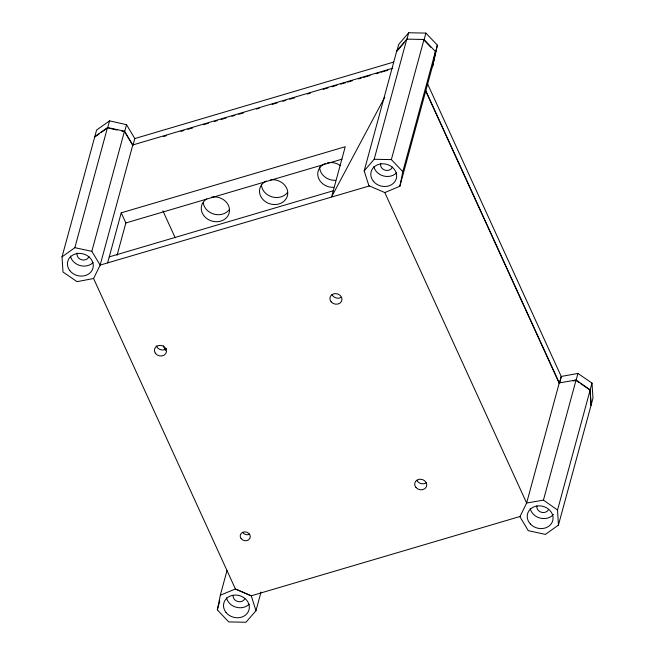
<?xml version="1.0" encoding="UTF-8"?>
<svg xmlns="http://www.w3.org/2000/svg" width="655" height="655" viewBox="0 0 655 655"><rect width="100%" height="100%" fill="white"/><g stroke="black" fill="none" stroke-linecap="round" stroke-linejoin="round"><path stroke-width="0.98" d="M384.796 192.578L399.861 186.241L402.8 171.643L435.436 51.516L423.998 39.48L406.804 39.144L396.815 50.762L364.18 170.889L368.904 185.709L384.796 192.578L526.628 503.048L519.914 516.73L528.282 530.673L545.443 534.398L558.428 525.081L592.98 398.215L591.997 383.085L577.947 373.432L561.31 376.445L559.354 383.535L425.586 90.718M435.436 51.516L432.505 66.114L399.861 186.241M437.335 45.121L432.496 66.728L437.335 45.121L425.889 33.086L408.704 32.75L398.707 44.368L396.807 51.377L404.135 42.853M261.05 592.022L255.966 610.73L245.944 622.25L228.734 621.939L217.337 609.87L220.309 595.215L226.998 570.595M94.664 136.756L107.494 127.553L124.466 131.205L132.801 144.96L100.158 265.087L93.583 278.514L77.044 281.666L63.003 272.013L62.02 256.883L96.596 130.034L109.549 120.864L126.538 124.679L134.791 138.565L133.121 144.698M62.02 256.883L74.85 247.68L107.494 127.553M109.549 120.864L107.641 127.881L117.081 130.001M369.346 185.954L100.158 265.087L91.823 251.332L124.466 131.205M132.883 145.574L124.63 131.696L126.538 124.679M107.625 262.884L121.224 212.834L345.234 146.72L331.635 196.77L384.772 97.145M117.073 255.253L125.85 222.954L121.224 212.834M217.337 609.87L219.744 601.012M364.18 170.889L374.169 159.271L406.804 39.144M406.796 39.758L408.704 32.75M402.8 171.643L391.354 159.607L423.998 39.48M424.227 39.218L425.889 33.086M425.504 90.112L559.272 382.921L526.628 503.048L543.445 500.125L557.544 510.024L558.428 525.081M561.31 376.445L559.354 383.535M543.445 500.125L576.089 379.998L590.188 389.897L591.064 404.954M577.947 373.432L576.048 380.44L579.347 382.708M591.072 405.224L590.09 390.093L591.997 383.085M557.544 510.024L590.188 389.897M94.688 137.051L99.544 133.612M101.165 132.466L106.83 128.454M220.309 595.215L235.423 588.992L251.242 595.813L520.054 516.484M134.791 138.565L393.639 62.086M132.801 144.96L392.779 68.235M163.283 136.592L166.223 135.724M180.927 131.377L183.867 130.509M187.788 129.346L192.693 127.897M203.476 124.712L208.38 123.263M214.267 121.527L217.206 120.659M221.128 119.497L226.032 118.047M231.911 116.312L234.858 115.444M238.78 114.281L243.676 112.832M256.424 109.066L259.364 108.198M272.112 104.432L277.016 102.982M282.894 101.247L285.842 100.379M289.764 99.216L294.668 97.775M307.408 94.009L310.355 93.133M323.095 89.367L327.999 87.926M331.921 86.763L336.826 85.314M340.747 84.159L345.652 82.71M347.608 82.129L352.513 80.68M358.391 78.944L361.339 78.076M363.296 77.495L370.157 75.464M376.044 73.728L378.983 72.861M380.948 72.279L387.809 70.249M125.85 222.954L342.033 159.157M109.262 256.875L333.264 190.769M573.109 380.973L575.065 380.612M559.272 382.921L576.089 379.998M374.169 159.271L391.354 159.607M74.85 247.68L91.823 251.332M121.797 131.057L124.63 131.696M581.001 383.846L590.09 390.093M423.99 40.094L430.72 47.168M427.494 83.709L561.261 376.527M162.899 210.861L175.221 237.814M163.3 345.832L165.42 350.474M93.583 278.514L235.423 588.992L251.291 595.903L255.966 610.73M270.597 179.814A14.263 12.281 15.2 0 1 287.488 195.485A14.263 12.281 15.2 0 1 265.488 201.707A14.263 12.281 15.2 0 1 266.323 181.026M287.439 192.586A14.263 12.281 15.2 0 1 271.694 196.778A14.263 12.281 15.2 0 1 261.394 184.407M211.745 197.089A14.263 12.281 15.2 0 1 229.397 211.876A14.263 12.281 15.2 0 1 208.306 219.556A14.263 12.281 15.2 0 1 206.792 198.899M333.698 187.338A14.263 12.281 15.2 0 1 318.338 177.611A14.263 12.281 15.2 0 1 325.633 163.39M327.336 162.89A14.263 12.281 15.2 0 1 340.485 165.682M229.528 209.322A14.263 12.281 15.2 0 1 214.512 214.259A14.263 12.281 15.2 0 1 203.271 202.968M335.606 180.33A14.263 12.281 15.2 0 1 319.64 166.968M249.743 534.136A5.093 4.389 15.2 0 1 242.718 532.531M341.239 297.37A6.116 5.265 15.2 0 1 331.954 294.553M426.168 482.891A6.116 5.265 15.2 0 1 416.817 480.311M166.517 348.607A6.116 5.265 15.2 0 1 156.291 345.856M88.957 256.4A6.116 5.265 15.2 0 1 81.629 259.798A6.116 5.265 15.2 0 1 77.192 253.076M392.41 167A6.116 5.265 15.2 0 1 384.911 170.136A6.116 5.265 15.2 0 1 380.76 163.291M548.3 509.942A6.116 5.265 15.2 0 1 540.915 512.112A6.116 5.265 15.2 0 1 536.936 505.775M244.831 598.621A6.116 5.265 15.2 0 1 237.814 601.503A6.116 5.265 15.2 0 1 233.115 595.534M93.084 262.573A13.043 11.225 15.2 0 1 79.894 265.504A13.043 11.225 15.2 0 1 70.38 256.007M396.594 172.83A13.043 11.225 15.2 0 1 383.478 175.958A13.043 11.225 15.2 0 1 373.792 166.591M553.516 514.355A13.043 11.225 15.2 0 1 540.17 518.113A13.043 11.225 15.2 0 1 530.165 508.419M249.195 604.205A13.043 11.225 15.2 0 1 236.029 607.201A13.043 11.225 15.2 0 1 226.458 597.737M241.089 538.541A5.093 4.389 15.2 0 0 249.801 538.516A5.093 4.389 15.2 0 0 244.847 531.868A5.093 4.389 15.2 0 0 241.089 538.541M416.015 487.557A6.116 5.265 15.2 0 0 426.38 486.796A6.116 5.265 15.2 0 0 419.765 479.214A6.116 5.265 15.2 0 0 416.015 487.557M155.317 353.168A6.116 5.265 15.2 0 0 165.805 353.544A6.116 5.265 15.2 0 0 160.246 345.373A6.116 5.265 15.2 0 0 155.317 353.168M331.119 301.816A6.116 5.265 15.2 0 0 341.525 301.325A6.116 5.265 15.2 0 0 335.139 293.596A6.116 5.265 15.2 0 0 331.119 301.816M69.864 270.671A13.043 11.225 15.2 0 0 92.142 270.188A13.043 11.225 15.2 0 0 79.058 253.395A13.043 11.225 15.2 0 0 69.864 270.671M530.313 523.918A13.043 11.225 15.2 0 0 552.337 521.838A13.043 11.225 15.2 0 0 537.812 505.93A13.043 11.225 15.2 0 0 530.313 523.918M373.366 181.23A13.043 11.225 15.2 0 0 395.604 180.412A13.043 11.225 15.2 0 0 382.209 163.791A13.043 11.225 15.2 0 0 373.366 181.23M225.975 612.392A13.043 11.225 15.2 0 0 248.237 611.811A13.043 11.225 15.2 0 0 235.063 595.067A13.043 11.225 15.2 0 0 225.975 612.392"/></g></svg>
